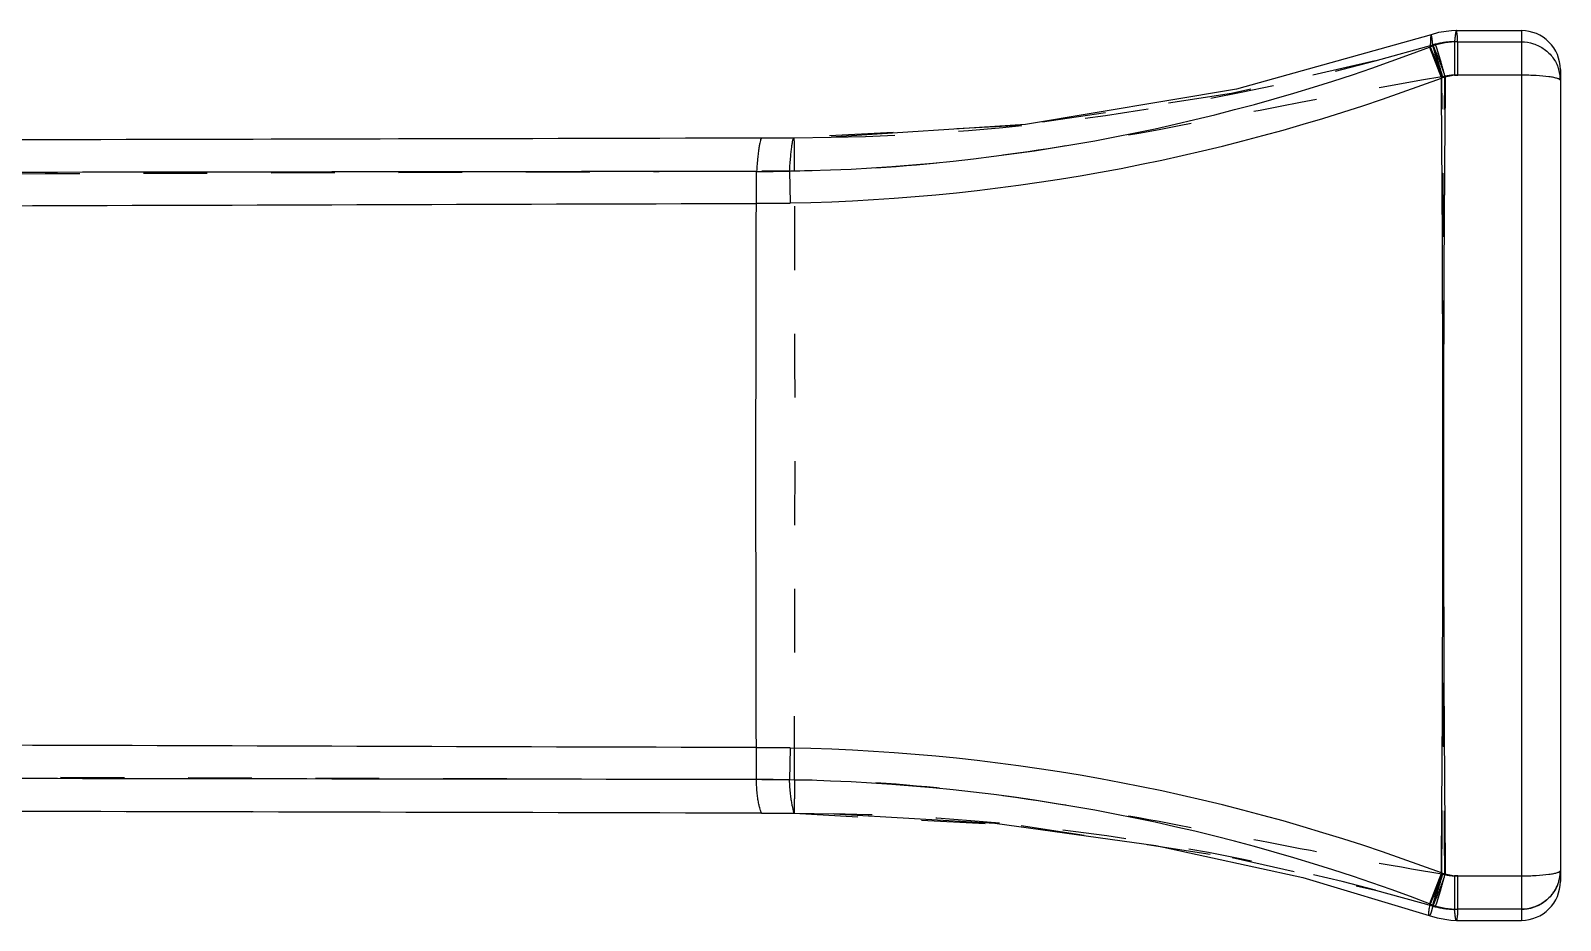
# Model space of a CAD drawing. Header units: millimetres. Extents: x 583 to 1942, y -5112 to 253.
# Drawn here: x 1019.93 to 1059.14, y -118.11 to -95.31 of the extents above; entities that cross this region are included whole.
import ezdxf

# ---------------------------------------------------------------- set-up
doc = ezdxf.new("R2010")
doc.units = ezdxf.units.MM
doc.header["$LTSCALE"] = 16.335
doc.linetypes.add('HIDDEN', pattern=[0.2, 0.1, -0.1])
doc.layers.get('0').update_dxf_attribs({"linetype": 'CONTINUOUS'})
doc.layers.add('DEFAULT_2', color=8, linetype='HIDDEN')

msp = doc.modelspace()

# ---------------------------------------------------------------- linework, layer by layer
at = {"color": 7, "linetype": 'Continuous'}
for p, q in [((1056.474, -95.314), (1058.141, -95.314)), ((1056.508, -95.602), (1058.141, -95.602)), ((1056.508, -96.457), (1056.508, -95.602)), ((1058.141, -95.314), (1058.141, -118.113)), ((1055.789, -95.738), (1056.091, -96.529)), ((1059.141, -96.315), (1059.141, -117.113)), ((1058.141, -96.457), (1056.508, -96.457)), ((1038.669, -98.061), (1039.502, -98.059)), ((1039.502, -98.059), (1040.447, -98.048)), ((1038.538, -98.923), (1038.525, -98.923)), ((1038.538, -99.741), (1038.538, -98.923)), ((1039.384, -98.915), (1039.398, -99.731)), ((1038.525, -99.741), (1038.538, -99.741)), ((1038.538, -113.686), (1038.525, -113.686)), ((1038.538, -114.504), (1038.538, -113.686)), ((1039.398, -113.696), (1039.384, -114.512)), ((1038.525, -114.504), (1038.538, -114.504)), ((1038.669, -115.366), (1039.502, -115.368)), ((1039.502, -115.368), (1040.524, -115.381)), ((1052.537, -117.015), (1055.781, -117.989)), ((1056.09, -116.898), (1055.789, -117.69)), ((1056.09, -116.898), (1056.122, -116.904)), ((1056.508, -116.971), (1058.141, -116.971)), ((1056.508, -117.825), (1056.508, -116.971)), ((1055.781, -117.989), (1055.781, -117.988)), ((1058.141, -117.825), (1056.508, -117.825)), ((1056.474, -118.113), (1058.141, -118.113))]:
    msp.add_line(p, q, dxfattribs=at)
for points in [[(1055.829, -95.422), (1050.843, -96.819), (1045.435, -97.721), (1040.447, -98.048)], [(1056.474, -95.314), (1056.351, -95.318), (1056.017, -95.367), (1055.829, -95.421)], [(1040.524, -115.381), (1044.645, -115.622), (1048.772, -116.19), (1052.537, -117.015)], [(1055.78, -117.989), (1055.982, -118.051), (1056.333, -118.108), (1056.474, -118.113)]]:
    msp.add_lwpolyline(points, dxfattribs=at)
for centre, radius, start, end in [((1056.512, -97.596), 1.994, 90.09, 108.6383), ((1058.141, -96.314), 1, 0, 90), ((1038.498, -50.405), 48.518, 271.0471, 290.8785), ((1053.362, -89.365), 6.819, 290.8499, 290.9868), ((1056.551, -97.708), 2.113, 108.6937, 110.7097), ((1058.162, -96.591), 0.979, 16.0826, 18.1248), ((1058.157, -96.593), 0.984, 14.3114, 16.083), ((1058.153, -96.594), 0.988, 0.0523, 14.3097), ((1038.451, -49.676), 50.064, 271.0844, 290.6303), ((-222.068, -106.708), 1278.199, 359.543201, 0.456257), ((1057.603, -104.33), 7.946, 100.7435, 100.9712), ((1056.758, -99.844), 3.381, 99.6487, 100.8514), ((1038.482, -48.615), 50.308, 270.0638, 271.0279), ((3403.492, -106.714), 2364.977, 179.831074, 180.168926), ((1038.559, -52.446), 47.294, 269.9746, 271.0166), ((1038.559, -160.982), 47.294, 88.9834, 90.0254), ((1038.451, -163.752), 50.064, 69.3698, 88.9156), ((1038.482, -164.812), 50.308, 88.9721, 89.9362), ((1038.518, -162.917), 48.413, 69.1002, 88.9749), ((1058.153, -116.833), 0.988, 345.6906, 359.9476), ((1056.758, -113.583), 3.382, 259.151, 260.3501), ((1058.141, -117.113), 1, 270, 0), ((1058.162, -116.836), 0.979, 341.8394, 343.9179), ((1058.157, -116.834), 0.984, 343.9175, 345.6891), ((1053.378, -124.019), 6.773, 69.0134, 69.1521), ((1056.551, -115.719), 2.113, 249.2892, 251.2994), ((1056.512, -115.831), 1.994, 251.3557, 269.91)]:
    msp.add_arc(centre, radius, start, end, dxfattribs=at)
for points, knots in [([(1055.829, -95.421), (1055.826, -95.422), (1055.823, -95.431), (1055.82, -95.445), (1055.817, -95.471), (1055.814, -95.505), (1055.811, -95.548), (1055.808, -95.625), (1055.806, -95.687), (1055.804, -95.732)], [0, 0, 0, 0, 0.023453, 0.074325, 0.154436, 0.264134, 0.403521, 0.572629, 1, 1, 1, 1]), ([(1056.508, -95.602), (1056.507, -95.56), (1056.503, -95.488), (1056.496, -95.406), (1056.489, -95.358), (1056.484, -95.335), (1056.481, -95.322), (1056.476, -95.315), (1056.474, -95.315)], [0, 0, 0, 0, 0.431156, 0.740232, 0.849114, 0.927779, 0.976902, 1, 1, 1, 1]), ([(1058.141, -95.602), (1058.245, -95.602), (1058.455, -95.635), (1058.738, -95.778), (1058.963, -96), (1059.06, -96.188), (1059.092, -96.287)], [0, 0, 0, 0, 0.250819, 0.501225, 0.75095, 1, 1, 1, 1]), ([(1055.804, -95.732), (1055.809, -95.741), (1055.822, -95.769), (1055.844, -95.822), (1055.876, -95.899), (1055.934, -96.041), (1056.017, -96.252), (1056.086, -96.43), (1056.122, -96.523)], [0, 0, 0, 0, 0.037641, 0.105336, 0.203785, 0.330212, 0.647009, 1, 1, 1, 1]), ([(1055.874, -95.707), (1055.881, -95.715), (1055.895, -95.743), (1055.921, -95.796), (1055.954, -95.874), (1055.994, -95.974), (1056.04, -96.093), (1056.107, -96.274), (1056.158, -96.415), (1056.191, -96.511)], [0, 0, 0, 0, 0.038342, 0.106369, 0.204995, 0.3315, 0.481561, 0.648104, 1, 1, 1, 1]), ([(1056.191, -96.511), (1056.176, -98.207), (1056.146, -101.608), (1056.149, -106.714), (1056.146, -111.819), (1056.175, -115.22), (1056.191, -116.917)], [0, 0, 0, 0, 0.249414, 0.499994, 0.750576, 1, 1, 1, 1]), ([(1059.141, -96.593), (1059.141, -96.582), (1059.123, -96.566), (1059.096, -96.552), (1059.062, -96.539), (1059.021, -96.528), (1058.948, -96.512), (1058.783, -96.485), (1058.505, -96.463), (1058.269, -96.457), (1058.141, -96.457)], [0, 0, 0, 0, 0.031972, 0.058432, 0.092943, 0.135535, 0.185979, 0.308955, 0.626602, 1, 1, 1, 1]), ([(1038.669, -98.061), (1038.661, -98.065), (1038.648, -98.088), (1038.633, -98.133), (1038.618, -98.205), (1038.602, -98.3), (1038.586, -98.42), (1038.562, -98.631), (1038.548, -98.801), (1038.538, -98.923)], [0, 0, 0, 0, 0.029476, 0.084137, 0.166228, 0.276328, 0.414666, 0.581354, 1, 1, 1, 1]), ([(1039.384, -98.915), (1039.389, -98.85), (1039.398, -98.727), (1039.413, -98.556), (1039.427, -98.411), (1039.441, -98.291), (1039.455, -98.196), (1039.469, -98.127), (1039.482, -98.085), (1039.493, -98.065), (1039.499, -98.06), (1039.502, -98.059)], [0, 0, 0, 0, 0.226644, 0.423961, 0.591983, 0.730764, 0.8404, 0.921089, 0.973366, 0.989455, 1, 1, 1, 1]), ([(1038.669, -115.366), (1038.667, -115.364), (1038.663, -115.357), (1038.656, -115.344), (1038.648, -115.324), (1038.635, -115.286), (1038.616, -115.222), (1038.594, -115.126), (1038.572, -115.005), (1038.554, -114.86), (1038.541, -114.69), (1038.538, -114.569), (1038.538, -114.504)], [0, 0, 0, 0, 0.009726, 0.0267, 0.050926, 0.082337, 0.166412, 0.278402, 0.417904, 0.584682, 0.778674, 1, 1, 1, 1]), ([(1039.502, -115.368), (1039.502, -115.367), (1039.5, -115.361), (1039.497, -115.349), (1039.492, -115.33), (1039.485, -115.305), (1039.478, -115.274), (1039.465, -115.219), (1039.447, -115.135), (1039.427, -115.015), (1039.408, -114.87), (1039.392, -114.699), (1039.386, -114.577), (1039.384, -114.512)], [0, 0, 0, 0, 0.006464, 0.020805, 0.042944, 0.072771, 0.110178, 0.155065, 0.266921, 0.407719, 0.577, 0.774468, 1, 1, 1, 1]), ([(1058.141, -116.971), (1058.269, -116.971), (1058.505, -116.965), (1058.783, -116.942), (1058.948, -116.916), (1059.021, -116.9), (1059.062, -116.888), (1059.096, -116.875), (1059.123, -116.862), (1059.141, -116.845), (1059.141, -116.834)], [0, 0, 0, 0, 0.373408, 0.691051, 0.814025, 0.864468, 0.907059, 0.941569, 0.968029, 1, 1, 1, 1]), ([(1056.122, -116.904), (1056.086, -116.998), (1056.017, -117.175), (1055.934, -117.386), (1055.876, -117.529), (1055.844, -117.606), (1055.822, -117.659), (1055.809, -117.686), (1055.804, -117.696)], [0, 0, 0, 0, 0.352989, 0.669787, 0.796213, 0.894663, 0.962358, 1, 1, 1, 1]), ([(1056.191, -116.917), (1056.158, -117.012), (1056.107, -117.153), (1056.04, -117.334), (1055.994, -117.453), (1055.954, -117.553), (1055.921, -117.631), (1055.895, -117.684), (1055.881, -117.712), (1055.874, -117.721)], [0, 0, 0, 0, 0.351896, 0.518438, 0.6685, 0.795005, 0.893631, 0.961658, 1, 1, 1, 1]), ([(1059.092, -117.141), (1059.06, -117.239), (1058.963, -117.427), (1058.738, -117.65), (1058.455, -117.792), (1058.245, -117.825), (1058.141, -117.825)], [0, 0, 0, 0, 0.249053, 0.498782, 0.749188, 1, 1, 1, 1]), ([(1055.781, -117.988), (1055.778, -117.987), (1055.773, -117.979), (1055.768, -117.953), (1055.77, -117.897), (1055.781, -117.807), (1055.795, -117.736), (1055.804, -117.696)], [0, 0, 0, 0, 0.030793, 0.084905, 0.275836, 0.580756, 1, 1, 1, 1]), ([(1056.508, -117.825), (1056.507, -117.867), (1056.503, -117.939), (1056.496, -118.022), (1056.489, -118.069), (1056.484, -118.092), (1056.481, -118.106), (1056.476, -118.113), (1056.474, -118.113)], [0, 0, 0, 0, 0.431154, 0.740229, 0.849112, 0.927778, 0.976901, 1, 1, 1, 1])]:
    msp.add_open_spline(points, degree=3, knots=knots, dxfattribs=at)
for points in [[(1056.508, -96.457), (1056.401, -96.457), (1056.293, -96.475), (1056.191, -96.511)], [(996.969, -98.162), (1010.869, -98.127), (1024.769, -98.094), (1038.669, -98.061)], [(1038.525, -98.923), (1024.882, -98.94), (1011.239, -98.959), (997.597, -98.978)], [(997.598, -99.873), (1011.24, -99.827), (1024.883, -99.783), (1038.525, -99.741)], [(1038.525, -113.686), (1024.883, -113.644), (1011.24, -113.6), (997.598, -113.554)], [(1038.525, -114.504), (1024.882, -114.487), (1011.239, -114.469), (997.597, -114.449)], [(1038.669, -115.366), (1024.769, -115.334), (1010.869, -115.3), (996.969, -115.265)], [(1056.191, -116.917), (1056.293, -116.952), (1056.401, -116.971), (1056.508, -116.971)]]:
    msp.add_open_spline(points, degree=3, dxfattribs=at)
at = {"layer": 'DEFAULT_2', "color": 8, "linetype": 'HIDDEN'}
for p, q in [((1056.508, -95.602), (1056.428, -95.602)), ((1056.428, -95.602), (1056.428, -96.457)), ((1054.395, -96.092), (1055.87, -95.682)), ((1056.104, -96.5), (1056.12, -96.498)), ((1056.428, -96.457), (1056.508, -96.457)), ((1045.304, -97.747), (1039.502, -98.059)), ((996.692, -98.158), (1038.669, -98.061)), ((1039.502, -98.138), (1039.504, -98.912)), ((1039.504, -98.912), (1038.67, -98.915)), ((1039.51, -114.516), (1038.67, -114.512)), ((1038.669, -115.366), (996.966, -115.27)), ((1039.502, -115.368), (1045.323, -115.682)), ((1056.12, -116.929), (1056.104, -116.927)), ((1056.508, -116.971), (1056.428, -116.971)), ((1056.428, -116.971), (1056.428, -117.825)), ((1054.401, -117.338), (1055.866, -117.744)), ((1056.428, -117.825), (1056.508, -117.825))]:
    msp.add_line(p, q, dxfattribs=at)
for points in [[(1054.393, -96.092), (1050.711, -96.928), (1045.304, -97.747)], [(1045.323, -115.682), (1050.725, -116.502), (1054.401, -117.338)]]:
    msp.add_lwpolyline(points, dxfattribs=at)
for centre, radius, start, end in [((1056.46, -97.715), 2.117, 104.5584, 106.1977), ((1056.427, -97.592), 1.99, 89.9831, 104.5328), ((1039.242, -38.783), 59.278, 271.16522, 284.81083), ((-860.055, -106.716), 1916.186, 359.694682, 0.305462), ((1056.64, -100.016), 3.556, 97.4601, 98.4095), ((1056.429, -97.424), 0.967, 90.0456, 105.0226), ((-1673.467, -105.684), 2712.991, 359.813471, 0.143019), ((1039.24, -174.651), 59.284, 75.183, 88.75976), ((1056.64, -113.41), 3.558, 261.5903, 262.5401), ((1056.429, -116.003), 0.967, 254.9788, 269.9543), ((1056.46, -115.713), 2.116, 253.8021, 255.4433), ((1056.427, -115.835), 1.99, 255.4692, 270.0165)]:
    msp.add_arc(centre, radius, start, end, dxfattribs=at)
for points, knots in [([(1055.87, -95.682), (1055.866, -95.643), (1055.86, -95.577), (1055.85, -95.501), (1055.843, -95.458), (1055.838, -95.438), (1055.835, -95.427), (1055.83, -95.421), (1055.829, -95.421)], [0, 0, 0, 0, 0.438873, 0.750212, 0.858312, 0.934977, 0.980871, 1, 1, 1, 1]), ([(1055.928, -95.666), (1055.934, -95.675), (1055.945, -95.703), (1055.965, -95.758), (1055.991, -95.838), (1056.023, -95.941), (1056.059, -96.063), (1056.112, -96.248), (1056.152, -96.392), (1056.178, -96.49)], [0, 0, 0, 0, 0.037697, 0.105312, 0.203712, 0.330166, 0.48035, 0.647169, 1, 1, 1, 1]), ([(1056.474, -95.315), (1056.471, -95.315), (1056.466, -95.322), (1056.462, -95.335), (1056.457, -95.358), (1056.452, -95.389), (1056.446, -95.43), (1056.438, -95.502), (1056.432, -95.56), (1056.428, -95.602)], [0, 0, 0, 0, 0.023344, 0.072739, 0.151563, 0.260487, 0.399732, 0.569383, 1, 1, 1, 1]), ([(1056.104, -96.5), (1056.075, -96.402), (1056.022, -96.219), (1055.952, -95.976), (1055.905, -95.812), (1055.879, -95.723), (1055.87, -95.694), (1055.866, -95.683)], [0, 0, 0, 0, 0.361022, 0.671292, 0.891312, 0.9606, 1, 1, 1, 1]), ([(1055.87, -95.682), (1055.874, -95.692), (1055.883, -95.72), (1055.912, -95.809), (1055.963, -95.975), (1056.037, -96.219), (1056.091, -96.401), (1056.12, -96.498)], [0, 0, 0, 0, 0.037146, 0.104478, 0.329121, 0.646319, 1, 1, 1, 1]), ([(1056.104, -96.5), (1053.332, -96.957), (1049.222, -97.849), (1043.689, -98.713), (1040.899, -98.905), (1039.504, -98.912)], [0, 0, 0, 0, 0.501689, 0.750877, 1, 1, 1, 1]), ([(1056.178, -116.937), (1056.166, -115.238), (1056.141, -111.83), (1056.15, -106.714), (1056.14, -101.598), (1056.166, -98.19), (1056.178, -96.49)], [0, 0, 0, 0, 0.249413, 0.499991, 0.750575, 1, 1, 1, 1]), ([(1039.502, -98.138), (1039.501, -98.118), (1039.502, -98.092), (1039.501, -98.065), (1039.502, -98.059)], [0, 0, 0, 0, 0.745473, 1, 1, 1, 1]), ([(1039.51, -114.516), (1039.51, -114.628), (1039.509, -114.788), (1039.507, -114.99), (1039.505, -115.114), (1039.504, -115.216), (1039.503, -115.286), (1039.502, -115.328), (1039.502, -115.349), (1039.502, -115.361), (1039.501, -115.367), (1039.502, -115.368)], [0, 0, 0, 0, 0.393576, 0.563451, 0.710593, 0.831413, 0.922316, 0.955426, 0.979709, 0.994717, 1, 1, 1, 1]), ([(1056.104, -116.927), (1054.717, -116.704), (1051.957, -116.183), (1047.833, -115.37), (1043.691, -114.716), (1040.903, -114.522), (1039.51, -114.516)], [0, 0, 0, 0, 0.250977, 0.501877, 0.751028, 1, 1, 1, 1]), ([(1058.141, -117.825), (1058.271, -117.825), (1058.534, -117.774), (1058.866, -117.554), (1059.089, -117.224), (1059.141, -116.963), (1059.141, -116.834)], [0, 0, 0, 0, 0.251095, 0.501507, 0.751035, 1, 1, 1, 1]), ([(1055.866, -117.744), (1055.868, -117.733), (1055.876, -117.704), (1055.892, -117.647), (1055.915, -117.568), (1055.957, -117.424), (1056.021, -117.208), (1056.075, -117.025), (1056.104, -116.927)], [0, 0, 0, 0, 0.039429, 0.108719, 0.205837, 0.328728, 0.638986, 1, 1, 1, 1]), ([(1056.12, -116.929), (1056.091, -117.026), (1056.037, -117.209), (1055.963, -117.453), (1055.912, -117.618), (1055.883, -117.707), (1055.874, -117.736), (1055.87, -117.745)], [0, 0, 0, 0, 0.353686, 0.670887, 0.895528, 0.962857, 1, 1, 1, 1]), ([(1056.178, -116.937), (1056.152, -117.035), (1056.112, -117.179), (1056.059, -117.364), (1056.023, -117.486), (1055.991, -117.589), (1055.965, -117.669), (1055.945, -117.724), (1055.934, -117.752), (1055.928, -117.762)], [0, 0, 0, 0, 0.352831, 0.519651, 0.669834, 0.796288, 0.894688, 0.962303, 1, 1, 1, 1]), ([(1055.866, -117.744), (1055.859, -117.782), (1055.848, -117.833), (1055.83, -117.896), (1055.819, -117.93), (1055.808, -117.957), (1055.799, -117.976), (1055.787, -117.991), (1055.781, -117.989)], [0, 0, 0, 0, 0.433167, 0.602141, 0.739972, 0.847235, 0.924799, 1, 1, 1, 1]), ([(1056.474, -118.113), (1056.471, -118.113), (1056.466, -118.106), (1056.462, -118.092), (1056.457, -118.069), (1056.452, -118.038), (1056.446, -117.997), (1056.438, -117.926), (1056.432, -117.867), (1056.428, -117.825)], [0, 0, 0, 0, 0.023343, 0.072738, 0.151562, 0.260486, 0.399731, 0.569382, 1, 1, 1, 1])]:
    msp.add_open_spline(points, degree=3, knots=knots, dxfattribs=at)
for points in [[(1059.141, -96.593), (1059.141, -96.49), (1059.124, -96.386), (1059.092, -96.287)], [(996.692, -99.063), (1010.685, -99.012), (1024.677, -98.962), (1038.67, -98.915)], [(1038.67, -114.512), (1024.677, -114.465), (1010.685, -114.416), (996.692, -114.364)]]:
    msp.add_open_spline(points, degree=3, dxfattribs=at)

doc.saveas('drawing.dxf')
